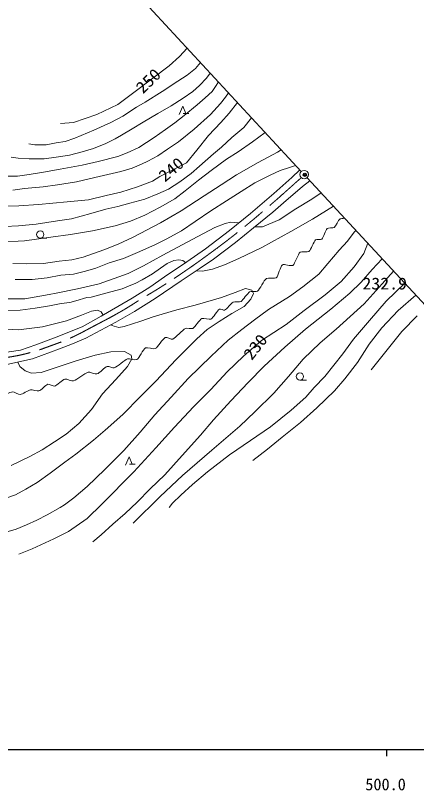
# Model space of a CAD drawing. Units: millimetres, scale not verified. Extents: x 40000 to 680000, y 20000 to 380000.
# Drawn here: x 510918 to 572602, y 198715 to 317979 of the extents above; entities that cross this region are included whole.
import ezdxf
from ezdxf.enums import TextEntityAlignment as Align

# ---------------------------------------------------------------- set-up
doc = ezdxf.new("R2010")
doc.units = ezdxf.units.MM
doc.header["$LTSCALE"] = 1000
doc.header["$PDMODE"] = 32
doc.header["$PDSIZE"] = 500
doc.linetypes.add('CHAIN', pattern=[18.5, 12, -1.5, 3.5, -1.5])
for name, color, linetype, lineweight in [('M-BMK', 2, 'CHAIN', 13), ('M-TTL-BAND', 7, 'Continuous', 25), ('M-WORK', 1, 'Continuous', 13)]:
    doc.layers.add(name, color=color, linetype=linetype, lineweight=lineweight)
doc.layers.add('M-OTRS', color=6, linetype='Continuous')
doc.styles.add('ＭＳ ゴシック', font='')
doc.styles.get('ＭＳ ゴシック').set_extended_font_data('MS Gothic')

msp = doc.modelspace()

# ---------------------------------------------------------------- linework, layer by layer
at = {"layer": 'M-BMK'}
msp.add_open_spline([(467345, 279524), (468813, 278865), (469195, 278695), (470370, 278139), (471454, 277626), (472056, 277329), (473130, 276795), (474345, 276192), (475022, 275847), (476228, 275225), (477579, 274530), (478324, 274118), (479675, 273425), (481213, 272636), (482073, 272189), (483631, 271440), (485438, 270569), (486465, 270111), (488294, 269285), (489773, 268617), (490585, 268202), (492095, 267608), (493485, 267060), (494284, 266797), (495727, 266407), (496779, 266123), (497381, 266013), (498451, 265807), (500014, 265507), (500881, 265245), (502467, 265115), (503714, 265012), (504419, 264984), (505668, 265038), (507427, 265113), (508419, 265169), (510157, 265448), (511454, 265656), (512173, 265830), (513440, 266176), (514603, 266494), (515231, 266751), (516364, 267161), (517501, 267573), (518142, 267799), (519247, 268290), (520718, 268944), (521495, 269408), (522920, 270157), (524699, 271092), (525708, 271597), (527445, 272609), (528591, 273277), (529196, 273712), (530328, 274405), (531321, 275013), (531897, 275323), (532882, 275944), (534345, 276865), (535159, 277390), (536586, 278365), (537844, 279224), (538545, 279712), (539777, 280608), (541410, 281797), (542326, 282462), (543922, 283700), (544954, 284500), (545524, 284959), (546535, 285786), (547696, 286738), (548333, 287287), (549476, 288262), (551610, 290084), (552273, 290696), (554862, 293016)], degree=3, knots=[0, 0, 0, 0, 1, 1, 1, 2, 2, 2, 3, 3, 3, 4, 4, 4, 5, 5, 5, 6, 6, 6, 7, 7, 7, 8, 8, 8, 9, 9, 9, 10, 10, 10, 11, 11, 11, 12, 12, 12, 13, 13, 13, 14, 14, 14, 15, 15, 15, 16, 16, 16, 17, 17, 17, 18, 18, 18, 19, 19, 19, 20, 20, 20, 21, 21, 21, 22, 22, 22, 23, 23, 23, 24, 24, 24, 25, 25, 25, 25], dxfattribs=at)
at = {"layer": 'M-OTRS'}
msp.add_point((555425, 293477), dxfattribs=at)
at = {"layer": 'M-TTL-BAND'}
for p, q in [((40000, 205000), (579000, 205000)), ((568000, 205000), (568000, 204000))]:
    msp.add_line(p, q, dxfattribs=at)
at = {"layer": 'M-WORK'}
for p, q in [((554872, 293973), (526715, 324412)), ((536152, 311669), (537333, 312934)), ((534552, 310248), (536152, 311669)), ((529301, 306274), (534552, 310248)), ((538589, 309848), (539358, 310744)), ((537341, 308784), (538589, 309848)), ((540315, 308347), (540878, 309100)), ((533469, 306307), (535892, 307857)), ((535892, 307857), (537341, 308784)), ((539247, 307207), (540315, 308347)), ((541694, 307056), (542125, 307753)), ((538179, 306276), (539247, 307207)), ((541150, 306308), (541694, 307056)), ((526640, 304260), (529301, 306274)), ((530873, 304646), (533469, 306307)), ((536711, 305280), (538179, 306276)), ((540095, 305312), (541150, 306308)), ((542476, 304457), (543231, 305410)), ((543231, 305410), (543666, 306087)), ((523439, 302768), (526640, 304260)), ((529543, 303866), (530873, 304646)), ((534850, 304100), (536711, 305280)), ((536871, 302573), (538883, 304244)), ((538883, 304244), (540095, 305312)), ((540894, 302749), (542476, 304457)), ((543800, 302947), (545072, 304567)), ((527414, 302508), (529543, 303866)), ((532825, 302894), (534850, 304100)), ((536104, 302764), (536682, 304039)), ((536682, 304039), (537137, 302902)), ((542516, 301534), (543800, 302947)), ((519824, 301509), (523439, 302768)), ((525607, 301508), (527414, 302508)), ((530577, 301571), (532825, 302894)), ((535436, 301439), (536871, 302573)), ((536692, 302902), (537592, 302902)), ((538376, 300501), (540894, 302749)), ((547223, 302241), (546022, 300737)), ((517828, 301383), (519824, 301509)), ((522955, 300309), (525607, 301508)), ((528860, 300542), (530577, 301571)), ((533988, 300437), (535436, 301439)), ((540602, 299504), (542516, 301534)), ((546022, 300737), (544198, 299183)), ((520065, 299090), (522955, 300309)), ((526272, 299021), (527212, 299559)), ((527212, 299559), (528860, 300542)), ((532225, 299218), (533988, 300437)), ((536007, 298538), (538376, 300501)), ((538816, 297231), (540602, 299504)), ((549340, 299953), (547384, 298536)), ((512988, 298208), (513887, 298068)), ((515619, 298077), (517159, 298382)), ((517159, 298382), (518571, 298598)), ((518571, 298598), (520065, 299090)), ((522897, 297518), (524811, 298267)), ((524811, 298267), (526272, 299021)), ((529865, 297684), (532225, 299218)), ((534323, 297391), (536007, 298538)), ((544198, 299183), (542606, 297732)), ((547384, 298536), (545149, 296994)), ((513887, 298068), (515619, 298077)), ((519241, 296470), (521183, 296994)), ((521183, 296994), (522897, 297518)), ((528089, 296865), (529865, 297684)), ((532835, 296375), (534323, 297391)), ((537237, 295330), (538816, 297231)), ((542606, 297732), (541360, 296691)), ((545149, 296994), (543377, 295890)), ((551765, 297332), (551228, 296932)), ((510253, 296161), (511334, 296025)), ((511334, 296025), (513024, 295903)), ((513024, 295903), (515313, 295945)), ((515313, 295945), (517162, 296184)), ((517162, 296184), (519241, 296470)), ((523659, 295489), (526648, 296288)), ((526648, 296288), (528089, 296865)), ((531263, 295543), (532835, 296375)), ((541360, 296691), (539227, 294803)), ((543377, 295890), (541013, 294130)), ((551228, 296932), (548256, 295373)), ((517807, 294355), (521189, 294945)), ((521189, 294945), (523659, 295489)), ((528864, 294508), (530299, 295084)), ((530299, 295084), (531263, 295543)), ((533101, 293198), (537237, 295330)), ((539227, 294803), (537930, 293673)), ((548256, 295373), (544934, 293446)), ((551650, 294147), (553050, 294597)), ((553050, 294597), (554005, 294910)), ((511214, 293274), (513030, 293496)), ((513030, 293496), (515205, 293877)), ((515205, 293877), (517807, 294355)), ((523143, 293040), (527121, 293983)), ((527121, 293983), (528864, 294508)), ((537930, 293673), (536222, 292401)), ((541013, 294130), (539061, 292653)), ((544934, 293446), (542576, 291923)), ((547745, 292208), (550083, 293428)), ((550083, 293428), (551650, 294147)), ((553429, 293027), (554642, 294222)), ((508554, 293267), (511214, 293274)), ((517369, 291932), (520299, 292358)), ((520299, 292358), (523143, 293040)), ((529697, 291618), (531983, 292504)), ((531983, 292504), (533101, 293198)), ((536222, 292401), (534475, 291232)), ((539061, 292653), (537019, 290983)), ((545625, 290910), (547745, 292208)), ((550681, 290574), (553429, 293027)), ((556179, 292559), (555046, 291644)), ((576520, 270570), (555766, 293007)), ((510495, 291120), (512303, 291336)), ((512303, 291336), (515187, 291618)), ((515187, 291618), (517369, 291932)), ((527128, 290783), (529697, 291618)), ((534475, 291232), (532805, 290526)), ((542576, 291923), (539916, 290216)), ((555046, 291644), (552143, 289152)), ((522170, 289627), (524867, 290295)), ((524867, 290295), (527128, 290783)), ((532805, 290526), (530788, 289704)), ((537019, 290983), (535413, 289776)), ((539916, 290216), (536419, 287933)), ((543378, 289459), (545625, 290910)), ((547058, 287530), (550681, 290574)), ((556496, 289708), (557932, 290665)), ((506165, 288612), (511419, 288689)), ((511419, 288689), (514450, 288907)), ((514450, 288907), (518881, 289306)), ((518881, 289306), (522170, 289627)), ((528515, 289113), (526640, 288586)), ((530788, 289704), (528515, 289113)), ((535413, 289776), (533165, 288478)), ((540976, 287917), (543378, 289459)), ((552143, 289152), (550512, 287726)), ((554051, 288251), (556496, 289708)), ((559822, 288621), (556604, 286651)), ((522504, 287533), (519524, 286698)), ((524803, 288175), (522504, 287533)), ((526640, 288586), (524803, 288175)), ((533165, 288478), (530827, 287258)), ((536419, 287933), (533244, 286071)), ((538574, 286273), (540976, 287917)), ((543822, 284884), (547058, 287530)), ((550512, 287726), (547532, 285311)), ((551497, 286525), (554051, 288251)), ((517391, 286390), (514077, 285889)), ((519524, 286698), (517391, 286390)), ((528592, 286333), (526229, 285614)), ((530827, 287258), (528592, 286333)), ((536441, 284848), (538574, 286273)), ((548890, 285482), (551497, 286525)), ((556604, 286651), (553277, 284727)), ((511354, 285619), (509274, 285516)), ((514077, 285889), (511354, 285619)), ((526229, 285614), (522761, 284843)), ((533244, 286071), (529011, 283890)), ((538088, 283507), (541582, 285369)), ((541582, 285369), (543188, 285973)), ((543188, 285973), (544035, 286178)), ((544035, 286178), (545250, 286052)), ((547532, 285311), (544771, 283064)), ((547727, 285469), (548890, 285482)), ((516377, 283880), (512292, 283289)), ((519396, 284265), (516377, 283880)), ((522761, 284843), (519396, 284265)), ((529011, 283890), (526699, 282773)), ((534078, 283550), (536441, 284848)), ((540148, 282097), (543822, 284884)), ((553277, 284727), (548818, 282281)), ((561987, 283263), (563027, 284625)), ((563027, 284625), (563255, 284910)), ((512292, 283289), (508426, 283109)), ((514729, 283720), (515718, 283720)), ((526699, 282773), (524489, 281912)), ((529698, 281495), (532331, 282664)), ((532331, 282664), (534078, 283550)), ((533593, 281105), (538088, 283507)), ((544771, 283064), (541354, 280482)), ((560728, 281863), (561987, 283263)), ((565092, 282924), (564523, 281346)), ((524489, 281912), (521317, 280795)), ((527527, 280596), (529698, 281495)), ((537284, 280093), (540148, 282097)), ((548818, 282281), (545257, 280573)), ((558968, 279821), (560728, 281863)), ((519608, 280371), (517643, 280152)), ((521317, 280795), (519608, 280371)), ((525344, 279902), (527527, 280596)), ((530613, 279448), (533593, 281105)), ((534243, 279790), (535252, 280276)), ((535252, 280276), (536050, 280396)), ((536050, 280396), (536674, 280267)), ((541354, 280482), (539196, 279005)), ((545257, 280573), (543063, 279620)), ((564523, 281346), (562995, 279296)), ((565776, 278876), (567317, 280519)), ((512608, 279780), (510514, 279831)), ((515228, 279805), (512608, 279780)), ((517643, 280152), (515228, 279805)), ((521670, 278631), (523263, 279119)), ((523263, 279119), (525344, 279902)), ((528262, 278266), (530613, 279448)), ((531968, 278230), (533206, 279120)), ((533206, 279120), (534243, 279790)), ((533841, 277742), (537284, 280093)), ((536674, 280267), (537083, 279956)), ((543063, 279620), (541211, 278954)), ((557568, 278177), (558968, 279821)), ((562995, 279296), (561017, 277048)), ((515787, 277603), (517894, 278014)), ((517894, 278014), (519820, 278194)), ((519820, 278194), (521670, 278631)), ((523792, 276673), (528262, 278266)), ((530399, 277304), (531968, 278230)), ((539196, 279005), (536421, 277129)), ((539665, 278613), (538742, 278698)), ((541211, 278954), (539665, 278613)), ((555115, 276212), (557568, 278177)), ((564086, 276952), (565776, 278876)), ((569072, 278622), (567297, 276665)), ((510880, 277359), (513462, 277346)), ((513462, 277346), (515787, 277603)), ((528922, 276597), (529325, 276735)), ((529325, 276735), (530399, 277304)), ((531581, 276175), (533841, 277742)), ((536421, 277129), (532401, 274406)), ((561017, 277048), (558553, 274998)), ((562360, 275243), (564086, 276952)), ((570791, 276764), (567919, 274028)), ((517190, 275247), (520453, 275928)), ((520453, 275928), (523792, 276673)), ((524820, 275249), (527334, 275928)), ((527334, 275928), (528922, 276597)), ((528883, 274480), (531581, 276175)), ((546311, 275979), (544731, 275337)), ((547249, 275722), (546311, 275979)), ((547518, 275196), (547249, 275722)), ((553086, 274760), (555115, 276212)), ((567297, 276665), (564545, 273622)), ((508969, 274387), (512373, 274387)), ((512373, 274387), (516098, 275055)), ((516098, 275055), (517190, 275247)), ((520178, 274083), (521894, 274570)), ((521894, 274570), (522536, 274652)), ((522536, 274652), (524820, 275249)), ((526648, 273182), (528883, 274480)), ((532401, 274406), (529228, 272441)), ((542586, 274579), (538540, 273410)), ((544731, 275337), (542586, 274579)), ((547105, 274306), (547518, 275196)), ((549836, 272731), (553086, 274760)), ((558553, 274998), (555334, 272588)), ((559410, 272780), (562360, 275243)), ((572493, 274924), (569799, 272588)), ((513921, 272955), (516159, 273322)), ((516159, 273322), (517967, 273652)), ((517967, 273652), (519260, 273836)), ((519260, 273836), (520178, 274083)), ((524105, 271718), (526648, 273182)), ((538540, 273410), (535714, 272665)), ((544176, 272096), (546077, 273188)), ((546077, 273188), (547105, 274306)), ((564545, 273622), (560225, 269701)), ((567919, 274028), (565351, 271057)), ((507581, 272597), (511618, 272625)), ((511618, 272625), (513921, 272955)), ((521072, 271879), (522601, 272491)), ((522601, 272491), (523536, 272617)), ((523536, 272617), (524075, 272365)), ((524075, 272365), (524401, 271889)), ((529228, 272441), (526364, 270797)), ((535714, 272665), (532079, 271586)), ((542249, 270902), (544176, 272096)), ((547691, 271151), (549836, 272731)), ((555334, 272588), (552529, 270413)), ((555508, 269687), (559410, 272780)), ((569799, 272588), (567263, 269909)), ((516900, 270549), (518770, 271016)), ((518770, 271016), (521072, 271879)), ((521151, 270048), (524105, 271718)), ((526364, 270797), (521714, 268344)), ((530204, 270918), (527648, 270122)), ((532079, 271586), (530204, 270918)), ((540408, 269643), (542249, 270902)), ((545725, 269661), (547691, 271151)), ((565351, 271057), (562934, 268187)), ((570356, 269370), (572712, 271779)), ((508376, 269775), (511361, 269596)), ((511361, 269596), (515066, 270081)), ((515066, 270081), (516900, 270549)), ((517169, 268494), (521151, 270048)), ((525747, 270250), (525721, 270457)), ((526787, 269942), (525747, 270250)), ((527648, 270122), (526787, 269942)), ((538816, 268218), (540408, 269643)), ((543632, 267991), (545725, 269661)), ((552529, 270413), (548735, 267949)), ((552343, 266953), (555508, 269687)), ((560225, 269701), (557761, 267615)), ((567263, 269909), (565339, 267391)), ((514022, 267287), (517169, 268494)), ((521714, 268344), (519696, 267433)), ((565609, 263453), (570356, 269370)), ((511697, 266503), (514022, 267287)), ((519696, 267433), (517688, 266681)), ((535651, 265043), (538816, 268218)), ((541037, 265550), (543632, 267991)), ((548735, 267949), (546001, 265575)), ((557761, 267615), (555190, 265079)), ((562934, 268187), (561247, 265896)), ((565339, 267391), (563514, 264591)), ((508486, 266028), (511697, 266503)), ((517688, 266681), (513522, 265121)), ((525570, 266200), (523181, 265724)), ((527677, 266251), (525570, 266200)), ((528704, 265686), (527677, 266251)), ((549160, 264040), (552343, 266953)), ((513522, 265121), (509608, 264282)), ((520240, 264825), (517337, 263849)), ((523181, 265724), (520240, 264825)), ((528152, 263952), (528820, 265121)), ((528820, 265121), (528704, 265686)), ((532522, 261722), (535651, 265043)), ((537453, 262121), (541037, 265550)), ((546001, 265575), (543502, 263130)), ((555190, 265079), (552906, 262418)), ((561247, 265896), (558484, 262441)), ((511570, 263977), (511291, 264643)), ((512417, 263322), (511570, 263977)), ((517337, 263849), (514884, 263040)), ((526328, 261974), (528152, 263952)), ((546697, 261523), (549160, 264040)), ((563514, 264591), (561589, 262074)), ((513394, 262924), (512417, 263322)), ((514884, 263040), (513394, 262924)), ((543502, 263130), (540948, 260450)), ((552906, 262418), (550640, 259864)), ((558484, 262441), (556879, 260743)), ((524299, 259752), (526328, 261974)), ((530155, 259327), (532522, 261722)), ((534885, 259231), (537453, 262121)), ((544049, 258682), (546697, 261523)), ((554674, 261861), (555663, 261861)), ((561589, 262074), (559971, 260239)), ((540948, 260450), (538323, 257771)), ((556879, 260743), (555556, 259251)), ((559971, 260239), (557256, 257596)), ((522590, 257362), (524299, 259752)), ((527421, 256584), (530155, 259327)), ((532341, 256521), (534885, 259231)), ((550640, 259864), (547745, 256969)), ((555556, 259251), (553308, 257255)), ((538323, 257771), (535391, 254606)), ((541352, 255782), (544049, 258682)), ((520651, 255179), (522590, 257362)), ((524733, 254190), (527421, 256584)), ((530081, 253875), (532341, 256521)), ((547745, 256969), (545407, 254793)), ((553308, 257255), (550161, 254701)), ((557256, 257596), (554756, 255366)), ((539379, 253415), (541352, 255782)), ((554756, 255366), (551951, 253082)), ((518724, 253547), (520651, 255179)), ((522934, 252630), (524733, 254190)), ((535391, 254606), (532514, 251423)), ((545407, 254793), (541109, 251089)), ((550161, 254701), (547086, 252597)), ((516939, 252391), (518724, 253547)), ((527578, 251047), (530081, 253875)), ((536535, 250250), (539379, 253415)), ((551951, 253082), (549685, 251266)), ((515025, 251158), (516939, 252391)), ((520173, 250483), (522934, 252630)), ((547086, 252597), (543813, 250349)), ((513137, 250118), (515025, 251158)), ((518530, 249226), (520173, 250483)), ((524642, 248120), (527578, 251047)), ((532514, 251423), (529133, 247772)), ((541109, 251089), (536632, 247186)), ((549685, 251266), (547419, 249522)), ((510247, 248731), (513137, 250118)), ((527846, 248776), (528424, 250051)), ((528424, 250051), (528879, 248914)), ((533865, 247314), (536535, 250250)), ((543813, 250349), (540450, 247767)), ((516255, 247565), (518530, 249226)), ((521944, 245478), (524642, 248120)), ((528433, 248914), (529334, 248914)), ((514264, 246116), (516255, 247565)), ((529133, 247772), (524196, 242774)), ((531636, 245131), (533865, 247314)), ((536632, 247186), (533171, 243952)), ((540450, 247767), (538159, 245803)), ((512512, 245070), (514264, 246116)), ((538159, 245803), (536372, 244167)), ((510924, 244226), (512512, 245070)), ((519871, 243762), (521944, 245478)), ((529626, 243075), (531636, 245131)), ((509301, 243639), (510924, 244226)), ((518449, 242689), (519871, 243762)), ((533171, 243952), (529012, 239864)), ((536372, 244167), (535063, 242908)), ((515797, 241148), (517770, 242267)), ((517770, 242267), (518449, 242689)), ((524196, 242774), (521948, 240598)), ((527773, 241332), (529626, 243075)), ((535063, 242908), (534534, 242254)), ((514182, 240322), (515797, 241148)), ((525883, 239681), (527773, 241332)), ((512632, 239597), (514182, 240322)), ((521948, 240598), (519071, 238548)), ((509421, 238469), (511017, 238946)), ((511017, 238946), (512632, 239597)), ((519071, 238548), (516823, 237469)), ((524076, 238084), (525883, 239681)), ((516823, 237469), (513461, 235923)), ((522789, 236998), (524076, 238084)), ((513461, 235923), (511446, 235077))]:
    msp.add_line(p, q, dxfattribs=at)
for centre, radius in [((555319, 293490), 658), ((514729, 284280), 560), ((554674, 262420), 560)]:
    msp.add_circle(centre, radius, dxfattribs=at)
msp.add_open_spline([(375539, 291487), (375767, 291692), (376607, 292118), (376907, 292181), (377179, 292238), (378025, 291995), (378294, 292065), (378740, 292181), (379908, 293002), (380362, 293080), (380745, 293145), (381891, 292696), (382276, 292746), (382687, 292798), (383769, 293496), (384177, 293568), (384518, 293628), (385562, 293305), (385898, 293388), (386256, 293476), (387098, 294278), (387452, 294377), (387729, 294454), (388595, 294177), (388878, 294223), (389172, 294270), (389944, 294789), (390240, 294827), (390566, 294869), (391545, 294563), (391871, 294608), (392144, 294646), (392829, 295243), (393104, 295225), (393484, 295200), (394454, 294498), (394825, 294416), (395179, 294337), (396294, 294559), (396636, 294441), (397112, 294278), (398275, 293251), (398743, 293067), (399069, 292939), (400192, 293111), (400490, 292926), (400896, 292672), (401595, 291336), (401980, 291050), (402275, 290831), (403464, 290755), (403739, 290511), (404087, 290202), (404539, 288807), (404870, 288481), (405103, 288251), (406171, 288126), (406398, 287890), (406652, 287628), (406828, 286460), (407079, 286195), (407295, 285967), (408316, 285846), (408543, 285630), (408800, 285386), (409054, 284259), (409340, 284050), (409677, 283803), (411005, 283766), (411369, 283562), (411726, 283362), (412433, 282274), (412808, 282110), (413206, 281936), (414576, 282145), (414979, 281982), (415314, 281846), (415923, 280833), (416263, 280710), (416693, 280556), (418109, 280822), (418549, 280697), (418935, 280589), (419829, 279682), (420219, 279593), (420721, 279479), (422286, 279846), (422788, 279734), (423180, 279647), (424079, 278729), (424471, 278642), (424988, 278527), (426599, 278884), (427117, 278771), (427466, 278694), (428230, 277812), (428581, 277743), (429029, 277655), (430392, 278114), (430842, 278039), (431226, 277974), (432149, 277114), (432537, 277075), (432893, 277040), (433851, 277726), (434207, 277705), (434567, 277683), (435453, 276914), (435813, 276883), (436215, 276848), (437364, 277444), (437765, 277396), (438286, 277335), (439668, 276483), (440180, 276369), (440606, 276274), (441943, 276487), (442364, 276369), (442771, 276254), (443753, 275362), (444162, 275251), (444603, 275132), (446013, 275403), (446448, 275264), (446909, 275117), (447980, 274043), (448439, 273890), (448907, 273733), (450439, 273935), (450905, 273774), (451256, 273653), (451955, 272677), (452305, 272554), (452779, 272387), (454332, 272551), (454810, 272400), (455206, 272274), (456120, 271336), (456519, 271218), (457034, 271066), (458701, 271293), (459203, 271102), (459585, 270957), (460263, 269805), (460642, 269651), (461069, 269477), (462507, 269715), (462946, 269574), (463355, 269442), (464294, 268464), (464706, 268341), (465088, 268227), (466306, 268535), (466697, 268456), (466978, 268400), (467655, 267816), (467917, 267699), (468806, 267302), (471501, 266167), (472436, 265897), (472733, 265812), (473684, 266036), (473982, 265951), (474178, 265896), (474521, 265296), (474720, 265250), (475115, 265157), (476361, 265418), (476752, 265304), (477010, 265228), (477467, 264455), (477723, 264369), (478084, 264247), (479266, 264451), (479629, 264333), (480002, 264211), (480867, 263316), (481247, 263218), (481559, 263137), (482514, 263566), (482830, 263506), (483214, 263432), (484173, 262668), (484556, 262588), (484969, 262503), (486250, 262811), (486660, 262714), (486990, 262636), (487734, 261845), (488063, 261761), (488419, 261670), (489536, 261960), (489897, 261887), (490191, 261828), (490899, 261196), (491192, 261132), (491648, 261032), (493074, 261204), (493529, 261096), (493798, 261032), (494392, 260361), (494662, 260305), (495085, 260217), (496393, 260477), (496820, 260413), (497202, 260355), (498234, 259742), (498618, 259711), (499038, 259678), (500268, 260155), (500686, 260107), (500968, 260074), (501590, 259347), (501873, 259334), (502318, 259312), (503568, 259949), (504013, 259945), (504342, 259942), (505195, 259301), (505524, 259298), (505938, 259293), (507088, 259885), (507502, 259909), (507747, 259923), (508407, 259465), (508653, 259477), (509030, 259496), (510074, 260030), (510451, 260053), (510697, 260068), (511375, 259629), (511620, 259657), (511968, 259698), (512875, 260312), (513220, 260377), (513477, 260424), (514266, 260118), (514515, 260197), (514841, 260300), (515556, 261120), (515882, 261222), (516091, 261287), (516733, 260889), (516943, 260952), (517305, 261061), (518143, 261912), (518507, 262013), (518772, 262086), (519593, 261682), (519856, 261761), (520353, 261911), (521588, 262945), (522086, 263092), (522353, 263171), (523186, 262742), (523452, 262822), (523827, 262934), (524665, 263846), (525035, 263973), (525244, 264045), (525907, 263662), (526114, 263739), (526579, 263913), (527698, 264970), (528164, 265142), (528432, 265240), (529341, 264867), (529585, 265016), (529964, 265248), (530516, 266585), (530897, 266814), (531160, 266972), (532155, 266582), (532426, 266724), (532827, 266936), (533538, 268198), (533936, 268415), (534146, 268529), (534888, 268082), (535105, 268181), (535572, 268393), (536614, 269592), (537065, 269835), (537262, 269941), (537989, 269721), (538180, 269835), (538537, 270048), (539231, 271158), (539601, 271346), (539845, 271470), (540727, 271126), (540968, 271256), (541327, 271450), (541955, 272582), (542298, 272803), (542435, 272890), (542945, 272550), (543089, 272623), (543412, 272785), (544084, 273693), (544402, 273864), (544615, 273978), (545402, 273842), (545607, 273971), (545945, 274185), (546598, 275253), (546938, 275464), (547146, 275593), (547969, 275401), (548161, 275554), (548533, 275851), (549123, 277236), (549509, 277514), (549758, 277693), (550804, 277424), (551038, 277622), (551372, 277905), (551623, 279337), (551973, 279600), (552229, 279793), (553313, 279341), (553573, 279528), (553951, 279799), (554354, 281256), (554706, 281560), (554911, 281737), (555844, 281499), (556055, 281668), (556378, 281927), (556781, 283180), (557080, 283466), (557221, 283601), (557910, 283439), (558051, 283574), (558310, 283822), (558601, 284927), (558860, 285175), (559019, 285326), (559764, 285240), (559939, 285372), (560191, 285562), (560566, 286508), (560838, 286667), (560958, 286737), (561253, 286770), (561538, 286766)], degree=3, knots=[0, 0, 0, 0, 1, 1, 1, 2, 2, 2, 3, 3, 3, 4, 4, 4, 5, 5, 5, 6, 6, 6, 7, 7, 7, 8, 8, 8, 9, 9, 9, 10, 10, 10, 11, 11, 11, 12, 12, 12, 13, 13, 13, 14, 14, 14, 15, 15, 15, 16, 16, 16, 17, 17, 17, 18, 18, 18, 19, 19, 19, 20, 20, 20, 21, 21, 21, 22, 22, 22, 23, 23, 23, 24, 24, 24, 25, 25, 25, 26, 26, 26, 27, 27, 27, 28, 28, 28, 29, 29, 29, 30, 30, 30, 31, 31, 31, 32, 32, 32, 33, 33, 33, 34, 34, 34, 35, 35, 35, 36, 36, 36, 37, 37, 37, 38, 38, 38, 39, 39, 39, 40, 40, 40, 41, 41, 41, 42, 42, 42, 43, 43, 43, 44, 44, 44, 45, 45, 45, 46, 46, 46, 47, 47, 47, 48, 48, 48, 49, 49, 49, 50, 50, 50, 51, 51, 51, 52, 52, 52, 53, 53, 53, 54, 54, 54, 55, 55, 55, 56, 56, 56, 57, 57, 57, 58, 58, 58, 59, 59, 59, 60, 60, 60, 61, 61, 61, 62, 62, 62, 63, 63, 63, 64, 64, 64, 65, 65, 65, 66, 66, 66, 67, 67, 67, 68, 68, 68, 69, 69, 69, 70, 70, 70, 71, 71, 71, 72, 72, 72, 73, 73, 73, 74, 74, 74, 75, 75, 75, 76, 76, 76, 77, 77, 77, 78, 78, 78, 79, 79, 79, 80, 80, 80, 81, 81, 81, 82, 82, 82, 83, 83, 83, 84, 84, 84, 85, 85, 85, 86, 86, 86, 87, 87, 87, 88, 88, 88, 89, 89, 89, 90, 90, 90, 91, 91, 91, 92, 92, 92, 93, 93, 93, 94, 94, 94, 95, 95, 95, 96, 96, 96, 97, 97, 97, 98, 98, 98, 99, 99, 99, 100, 100, 100, 101, 101, 101, 102, 102, 102, 103, 103, 103, 104, 104, 104, 105, 105, 105, 106, 106, 106, 107, 107, 107, 108, 108, 108, 109, 109, 109, 110, 110, 110, 111, 111, 111, 112, 112, 112, 113, 113, 113, 114, 114, 114, 115, 115, 115, 115], dxfattribs=at)

# ---------------------------------------------------------------- texts
at = {"layer": 'M-TTL-BAND', "style": 'ＭＳ ゴシック'}
msp.add_text('500.0', height=1833, dxfattribs=at).set_placement((567844, 198195), align=Align.BOTTOM_CENTER)
at = {"layer": 'M-WORK', "style": 'ＭＳ ゴシック', "width": 1.1}
for s, rotation, p in [('250', 44.137, (530893, 305437)), ('240', 40.557, (534254, 291843)), ('230', 51.638, (547685, 264462))]:
    msp.add_text(s, height=1833, rotation=rotation, dxfattribs=at).set_placement(p, align=Align.BOTTOM_LEFT)
msp.add_text('232.9', height=1833, dxfattribs=at).set_placement((564285, 275267), align=Align.BOTTOM_LEFT)

doc.saveas('drawing.dxf')
